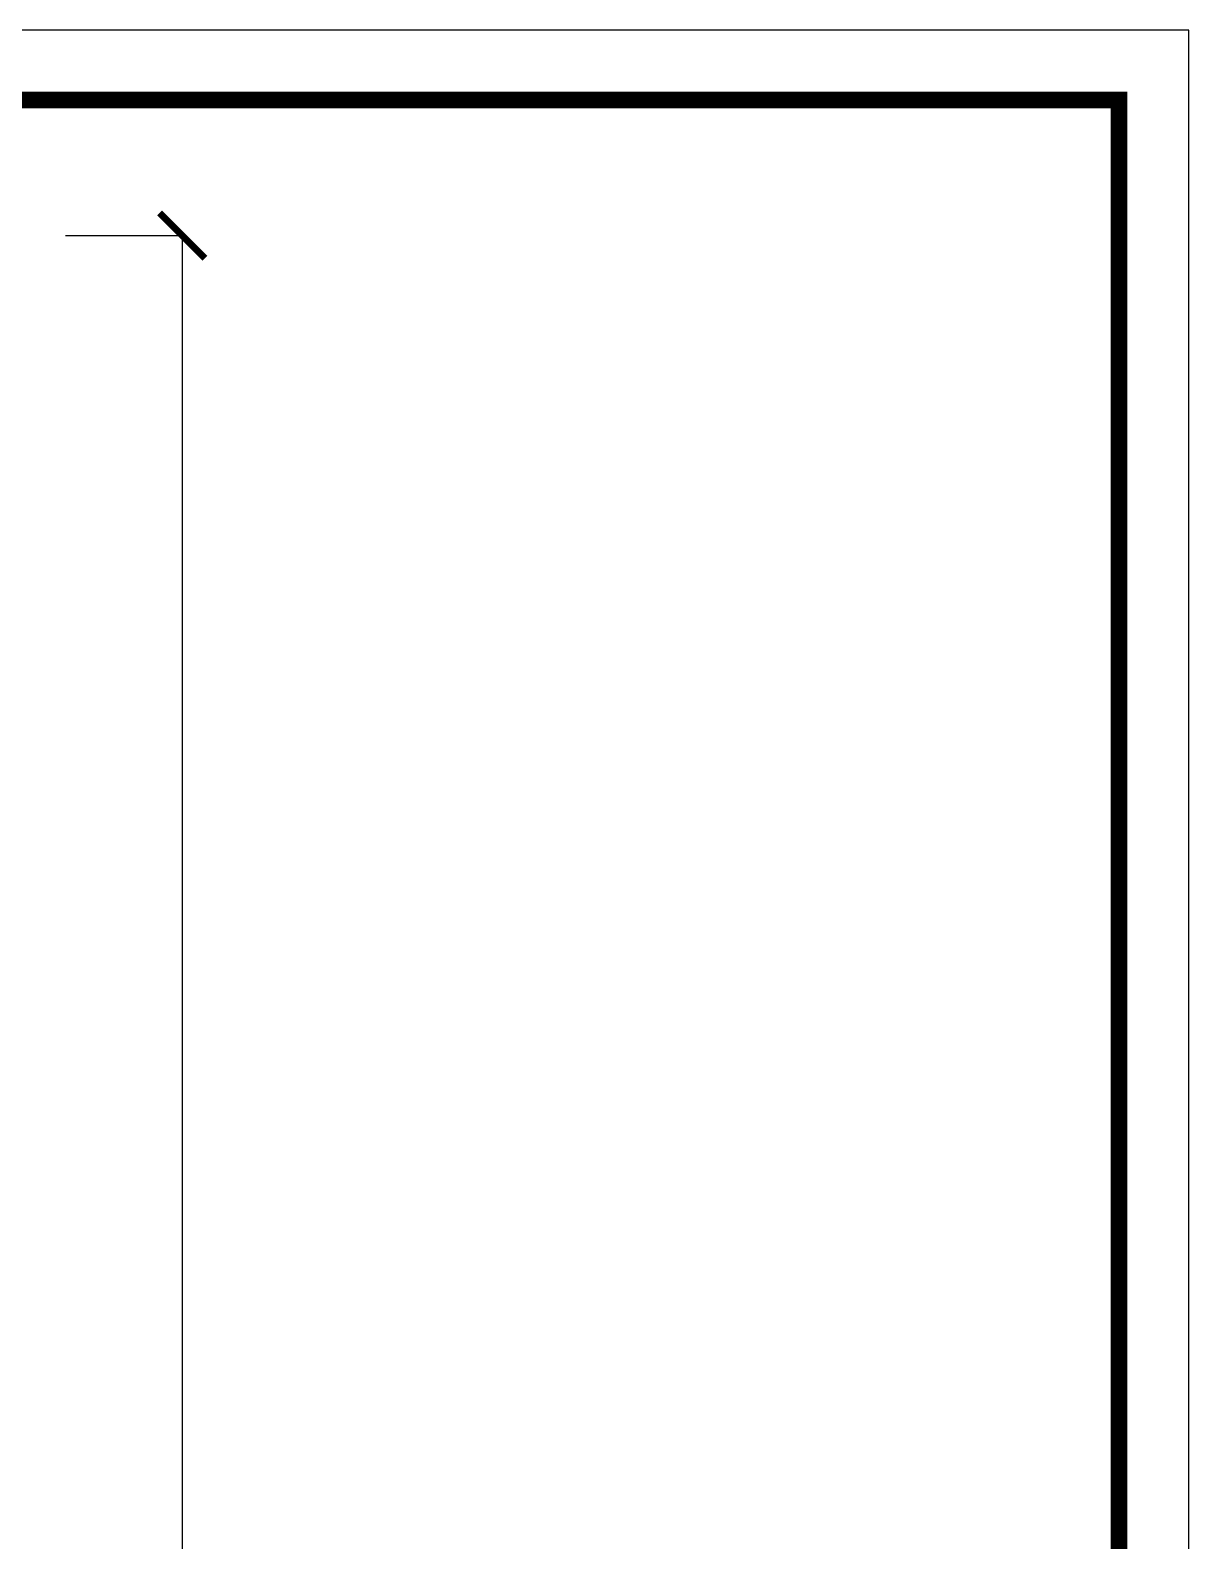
# Model space of a CAD drawing. Extents: x 3172 to 33391, y 13916 to 34175.
# Drawn here: x 6028 to 6795, y 16581 to 17581 of the extents above; entities that cross this region are included whole.
import ezdxf

# ---------------------------------------------------------------- set-up
doc = ezdxf.new("R2010")
doc.units = 0
doc.layers.get('0').update_dxf_attribs({"linetype": 'CONTINUOUS'})
doc.layers.get('DEFPOINTS').update_dxf_attribs({"linetype": 'CONTINUOUS'})
doc.dimstyles.new('ISO-25', dxfattribs={"dimtxt": 2.5, "dimasz": 2.5, "dimexe": 1.25, "dimexo": 0.625, "dimtad": 1, "dimdec": 4, "dimdsep": 46, "dimlunit": 6, "dimtxsty": 'Standard', "dimcen": 2.5, "dimadec": 0, "dimazin": 0, "dimtfac": 1, "dimtdec": 4, "dimtmove": 0, "dimatfit": 3, "dimfxl": 1, "dimtolj": 1, "dimtzin": 0, "dimarcsym": 0})

# ---------------------------------------------------------------- blocks, each defined once
blk = doc.blocks.new('_ARCHTICK')
at = {"color": 0, "linetype": 'ByBlock', "const_width": 0.15}
blk.add_lwpolyline([(-0.5, -0.5), (0.5, 0.5)], dxfattribs=at)
blk = doc.blocks.new('*D33')
at = {"color": 0, "linetype": 'ByBlock'}
for p, q in [((51692, -5207), (51770.5, -5207)), ((51769.3, -5207), (51769.3, -7324.9)), ((51692, -7324.9), (51770.5, -7324.9))]:
    blk.add_line(p, q, dxfattribs=at)
at = {"layer": 'DEFPOINTS', "color": 0, "linetype": 'ByBlock'}
for p in [(51691.4, -5207), (51691.4, -7324.9), (51769.3, -7324.9)]:
    blk.add_point(p, dxfattribs=at)
at = {"color": 0, "linetype": 'ByBlock', "xscale": 30, "yscale": 30, "zscale": 30}
for p, rotation in [((51769.3, -5207), 90), ((51769.3, -7324.9), 270)]:
    blk.add_blockref('_ARCHTICK', p, dxfattribs=dict(at, rotation=rotation))
at = {"color": 0, "linetype": 'ByBlock', "insert": (51743.7, -6266), "char_height": 50, "attachment_point": 5, "rotation": 90}
blk.add_mtext('\\A1;2100', dxfattribs=at)
blk = doc.blocks.new('A$C78832254')
dim = blk.add_linear_dim(base=(1241.28074, 101.79871), p1=(1163.36871, 2219.61307), p2=(1163.36871, 101.79871), angle=90, text='2100', dimstyle='ISO-25', override={"dimtxt": 50, "dimasz": 30, "dimblk1": 'ARCHTICK', "dimblk2": 'ARCHTICK', "dimsah": 1})
dim.commit()
dim.dimension.update_dxf_attribs({"geometry": '*D33', "text_midpoint": (1215.65082, 1160.70589), "insert": (-50528.00819, 7426.66286)})
blk = doc.blocks.new('A$C3CBB4575')
blk.add_blockref('A$C78832254', (0, 0))

msp = doc.modelspace()

# ---------------------------------------------------------------- linework, layer by layer
msp.add_lwpolyline([(6795.4291, 14874.40107), (6795.4291, 17580.93952), (3171.87102, 17580.93952), (3171.87102, 14874.40107)], close=True)
at = {"const_width": 11.0848}
msp.add_lwpolyline([(6749.24243, 14920.58773), (6749.24243, 17534.75286), (3229.81872, 17534.75286), (3229.81872, 14920.58773)], close=True, dxfattribs=at)

# ---------------------------------------------------------------- block references
msp.add_blockref('A$C3CBB4575', (4887.74185, 15225.29029))

doc.saveas('drawing.dxf')
